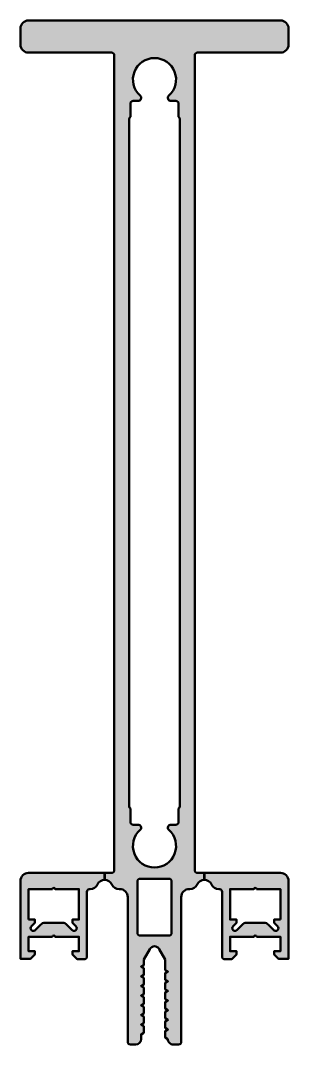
# Model space of a CAD drawing. Extents: x -25 to 25, y -16 to 175.
import ezdxf

# ---------------------------------------------------------------- set-up
doc = ezdxf.new("R2010")
doc.units = 0
doc.layers.add('0S-Alu contour', color=7, linetype='Continuous', lineweight=50)
doc.layers.add('0S-Alu hatch', color=252, linetype='Continuous', lineweight=25)

# ---------------------------------------------------------------- blocks, each defined once
blk = doc.blocks.new('322550__394AA46C_2E03_4658_AF45_9CD5DC2459D4_')
at = {"layer": '0S-Alu hatch'}
h = blk.add_hatch(color=256, dxfattribs=at)
edge = h.paths.add_edge_path()
edge.add_arc((-23.5002730475352, 173.6002181000924), 1.49978800260453, 89.99656398050932, 180.008098951672)
edge.add_line((-25.00006103515627, 173.6000060999999), (-25.00018310546875, 170.6000061))
edge.add_arc((-23.50027739215122, 170.5999728458788), 1.499905713686164, 179.99872970646, 270.0036017123771)
edge.add_line((-23.50018310546875, 169.1000671351561), (-8.000183105468793, 169.1000060999999))
edge.add_ellipse((-8.000189968804738, 168.5998771497747), major_axis=(-0.5001289502723678, 0), ratio=1, start_angle=180.0147727975797, end_angle=269.9992137224153, ccw=False)
edge.add_line((-7.500061035156253, 168.6000060999999), (-7.500183105468764, 16.60025024062494))
edge.add_ellipse((-7.999947500867862, 16.60001463602406), major_axis=(-0.4997644509347921, 0), ratio=1, start_angle=89.97298897562541, end_angle=180.0270110243827, ccw=False)
edge.add_line((-8.000183105468768, 16.10025024062496), (-9.29000019, 16.10025024062496))
edge.add_line((-9.29000019, 16.10025024062496), (-9.29000019, 14.80064695766243))
edge.add_ellipse((-9.271789790359552, 13.34552171663171), major_axis=(-1.455239185061951, 0), ratio=1, start_angle=204.5627121459279, end_angle=270.7169998486261, ccw=False)
edge.add_arc((-6.596293868335706, 14.60025024062496), 1.499999999999999, 205.6708816001818, 270.0000000000008)
edge.add_line((-6.596293868335685, 13.10025024062496), (-6.499941775359872, 13.10025024062496))
edge.add_ellipse((-6.499941775359872, 11.60024743010885), major_axis=(-1.500002810516111, 0), ratio=1, start_angle=180, end_angle=269.99999999999994, ccw=False)
edge.add_line((-4.99993896484376, 11.60024743010885), (-4.999938964843764, -15.39971924179688))
edge.add_arc((-4.499803049488633, -15.39964844070769), 0.5001359203665555, 180.0081110022904, 269.0754016689397)
edge.add_line((-4.507873535156244, -15.89971924179688), (-3.45416259765625, -15.89971924179689))
edge.add_arc((-3.49087996062947, -14.91018204769339), 0.9902181695252453, 272.1250188917675, 360.2522370813904)
edge.add_line((-2.500671386718773, -14.90582275742188), (-2.50067138671875, -14.00462996249857))
edge.add_line((-2.50067138671875, -14.00462996249857), (-2.0006103515625, -13.69873047226567))
edge.add_line((-2.0006103515625, -13.69873047226567), (-2.0006103515625, -12.4921264683594))
edge.add_line((-2.0006103515625, -12.4921264683594), (-2.500671386718764, -12.2031860386719))
edge.add_line((-2.500671386718764, -12.2031860386719), (-2.0006103515625, -11.9141235386719))
edge.add_line((-2.0006103515625, -11.9141235386719), (-2.0006103515625, -10.69210815781253))
edge.add_line((-2.0006103515625, -10.69210815781253), (-2.500671386718764, -10.40316772812503))
edge.add_line((-2.500671386718764, -10.40316772812503), (-2.0006103515625, -10.11410522812502))
edge.add_line((-2.0006103515625, -10.11410522812502), (-2.0006103515625, -8.891265872656277))
edge.add_line((-2.0006103515625, -8.891265872656277), (-2.500671386718764, -8.603179935156277))
edge.add_line((-2.500671386718764, -8.603179935156277), (-2.0006103515625, -8.314239505468779))
edge.add_line((-2.0006103515625, -8.314239505468779), (-2.0006103515625, -7.091247562109401))
edge.add_line((-2.0006103515625, -7.091247562109401), (-2.500671386718764, -6.803161624609405))
edge.add_line((-2.500671386718764, -6.803161624609405), (-2.0006103515625, -6.514221194921899))
edge.add_line((-2.0006103515625, -6.514221194921899), (-2.0006103515625, -5.291259769140651))
edge.add_line((-2.0006103515625, -5.291259769140651), (-2.500671386718764, -5.003173831640651))
edge.add_line((-2.500671386718764, -5.003173831640651), (-1.998229980468764, -4.712735347568886))
edge.add_line((-1.998229980468764, -4.712735347568886), (-1.998229980468764, -3.492612794070701))
edge.add_line((-1.998229980468764, -3.492612794070701), (-2.500671386718764, -3.203155521093774))
edge.add_line((-2.500671386718764, -3.203155521093774), (-1.998229980468764, -2.912839688408867))
edge.add_line((-1.998229980468764, -2.912839688408867), (-1.998229980468764, -1.692625001101944))
edge.add_line((-1.998229980468764, -1.692625001101944), (-2.50067138671875, -1.403167728125026))
edge.add_line((-2.50067138671875, -1.403167728125026), (-1.998229980468764, -1.11285189544013))
edge.add_line((-1.998229980468764, -1.11285189544013), (-1.998229980468764, -0.0538940464844107))
edge.add_line((-1.998229980468764, -0.0538940464844107), (-0.87432861328125, 1.892608639062473))
edge.add_ellipse((0.0020446777343751, 1.410807366318281), major_axis=(-1.000081302506691, 0), ratio=1, start_angle=208.8005511937551, end_angle=331.19944880624513, ccw=False)
edge.add_line((0.8784179687499996, 1.892608639062475), (1.999104130979858, -0.0538221823488065))
edge.add_line((1.999104130979858, -0.0538221823488065), (1.999755859375, -2.014221194921901))
edge.add_line((1.999755859375, -2.014221194921901), (2.49945068359375, -2.303161624609401))
edge.add_line((2.49945068359375, -2.303161624609401), (1.99945068359375, -2.591247562109401))
edge.add_line((1.99945068359375, -2.591247562109401), (1.999755859375, -3.81423950546878))
edge.add_line((1.999755859375, -3.81423950546878), (2.49945068359375, -4.103179935156276))
edge.add_line((2.49945068359375, -4.103179935156276), (1.99945068359375, -4.391265872656276))
edge.add_line((1.99945068359375, -4.391265872656276), (1.999755859375, -5.614105228125024))
edge.add_line((1.999755859375, -5.614105228125024), (2.49945068359375, -5.903167728125026))
edge.add_line((2.49945068359375, -5.903167728125026), (1.99945068359375, -6.191253665625024))
edge.add_line((1.99945068359375, -6.191253665625024), (1.999755859375, -7.414245608984415))
edge.add_line((1.999755859375, -7.414245608984415), (2.49945068359375, -7.703186038671901))
edge.add_line((2.49945068359375, -7.703186038671901), (1.99945068359375, -7.991271976171901))
edge.add_line((1.99945068359375, -7.991271976171901), (1.999755859375, -9.214233401953152))
edge.add_line((1.999755859375, -9.214233401953152), (2.49945068359375, -9.503173831640652))
edge.add_line((2.49945068359375, -9.503173831640652), (1.99945068359375, -9.791259769140652))
edge.add_line((1.99945068359375, -9.791259769140652), (1.999755859375, -11.0140991246094))
edge.add_line((1.999755859375, -11.0140991246094), (2.49945068359375, -11.3031616246094))
edge.add_line((2.49945068359375, -11.3031616246094), (1.99945068359375, -11.5921020542969))
edge.add_line((1.99945068359375, -11.5921020542969), (1.999755859375, -12.81411743515628))
edge.add_line((1.999755859375, -12.81411743515628), (2.49945068359375, -13.10317993515627))
edge.add_line((2.49945068359375, -13.10317993515627), (1.99945068359375, -13.39212036484378))
edge.add_line((1.99945068359375, -13.39212036484378), (1.999755859375, -14.59872436875002))
edge.add_line((1.999755859375, -14.59872436875002), (2.49954922139608, -14.88867194839193))
edge.add_arc((3.49945068359375, -14.90270996445314), 0.9999999999999971, 179.1956545073032, 270)
edge.add_line((3.49945068359375, -15.90270996445313), (4.5001220703125, -15.90270996445314))
edge.add_arc((4.500097327059506, -15.40268522120014), 0.500024743865195, 270.002835227628, 359.9971647726174)
edge.add_line((5.000122070312503, -15.40270996445313), (5.0001220703125, 11.60084855354917))
edge.add_ellipse((6.50007075499038, 11.60101264801956), major_axis=(-1.499948693653852, 0), ratio=1, start_angle=-89.99373183852788, end_angle=0.006268161500997849, ccw=False)
edge.add_line((6.499906660520024, 13.10096133269744), (6.596258752919254, 13.10097187362176))
edge.add_arc((6.596094652835972, 14.60097186464549), 1.500000000000005, 270.0062681614724, 334.3353865612905)
edge.add_ellipse((9.300598644241003, 13.30098313468337), major_axis=(-1.500718698246484, 0), ratio=1, start_angle=270.4046768913605, end_angle=334.31971308720927, ccw=False)
edge.add_line((9.28999924, 14.8016644012741), (9.28999924, 16.1000061))
edge.add_line((9.28999924, 16.1000061), (7.999938964843759, 16.1006469691406))
edge.add_ellipse((7.99969035232351, 16.60039835662036), major_axis=(-0.4997514493186841, 0), ratio=1, start_angle=-0.028503066375890285, end_angle=90.02850306637708, ccw=False)
edge.add_line((7.499938964843753, 16.6006469691406), (7.49981689453125, 168.6000671351562))
edge.add_ellipse((7.999542266517723, 168.6003417631697), major_axis=(-0.4997254474484615, 0), ratio=1, start_angle=-90.031487343668, end_angle=0.03148734366419603, ccw=False)
edge.add_line((7.999816894531255, 169.1000671351562), (23.49981689453125, 169.1000060999999))
edge.add_arc((23.49973675298375, 170.6001472812064), 1.500141183347175, 270.0030608935269, 359.9946077826107)
edge.add_line((24.99987792968751, 170.6000060999999), (24.99981689453125, 173.6000060999999))
edge.add_arc((23.49979345411464, 173.5999826595833), 1.500023440599774, 0.0008953431865292, 89.99910465602976)
edge.add_line((23.49981689453127, 175.1000060999999), (-23.50018310546879, 175.1000061))
edge = h.paths.add_edge_path()
edge.add_line((3.060242315596099, 160.1006469691406), (3.99993896484375, 160.1006469691406))
edge.add_ellipse((3.99993896484375, 159.6006469691406), major_axis=(-0.5, 0), ratio=1, start_angle=180, end_angle=270, ccw=False)
edge.add_line((4.49993896484375, 159.6006469691406), (4.49993896484375, 157.0999450648437))
edge.add_ellipse((4.199951171875028, 156.6999359098613), major_axis=(-0.4999999999999777, 0), ratio=1, start_angle=180, end_angle=233.1318508625761, ccw=False)
edge.add_line((4.699951171875006, 156.6999359098613), (4.699951171875, 28.50135802841987))
edge.add_ellipse((4.199951171874971, 28.50135802841987), major_axis=(-0.5000000000000214, 0), ratio=1, start_angle=126.86814913742711, end_angle=180, ccw=False)
edge.add_line((4.499938964843741, 28.10134887343746), (4.49993896484375, 25.6006469691406))
edge.add_ellipse((3.99993896484375, 25.6006469691406), major_axis=(-0.5, 0), ratio=1, start_angle=89.9999999999992, end_angle=180, ccw=False)
edge.add_line((3.999938964843742, 25.1006469691406), (3.060242315596099, 25.1006469691406))
edge.add_arc((3.060242315596099, 24.54028258323199), 0.5603643859086063, 90, 228.131741715838)
edge.add_ellipse((-0.0001220703125142, 21.1256469691406), major_axis=(-4.025000000000007, 0), ratio=1, start_angle=-48.13174171584029, end_angle=228.1317417158404, ccw=False)
edge.add_arc((-3.060486456221113, 24.54028258323198), 0.560364385908599, 311.8682582841604, 450)
edge.add_line((-3.060486456221113, 25.10064696914059), (-4.000183105468764, 25.1006469691406))
edge.add_ellipse((-4.000183105468778, 25.6006469691406), major_axis=(-0.5000000000000036, 0), ratio=1, start_angle=0, end_angle=90.00000000000159, ccw=False)
edge.add_line((-4.500183105468781, 25.6006469691406), (-4.500183105468778, 28.10134887343746))
edge.add_ellipse((-4.2001953125, 28.50135802841988), major_axis=(-0.5000000000000147, 0), ratio=1, start_angle=-1.550659843308381, end_angle=53.13185086257192, ccw=False)
edge.add_line((-4.700012207031242, 28.51488843643886), (-4.70001220703125, 156.6864055018424))
edge.add_ellipse((-4.2001953125, 156.6999359098613), major_axis=(-0.5000000000000279, 0), ratio=1, start_angle=-53.13185086257312, end_angle=1.550659843300025, ccw=False)
edge.add_line((-4.500183105468773, 157.0999450648437), (-4.500183105468778, 159.6006469691406))
edge.add_ellipse((-4.000183105468778, 159.6006469691406), major_axis=(-0.4999999999999858, 0), ratio=1, start_angle=269.99999999999756, end_angle=360, ccw=False)
edge.add_line((-4.000183105468757, 160.1006469691406), (-3.060486456221127, 160.1006469691406))
edge.add_arc((-3.060486456221113, 160.6610113550492), 0.5603643859085992, 269.9999999999986, 408.1317417158386)
edge.add_ellipse((-0.0001220703125, 164.0756469691406), major_axis=(-4.025000000000004, 0), ratio=1, start_angle=131.8682582841597, end_angle=48.131741715840406, ccw=False)
edge.add_arc((3.060242315596099, 160.6610113550492), 0.560364385908604, 131.8682582841604, 270)
edge = h.paths.add_edge_path()
edge.add_ellipse((-2.699759530382152, 14.51149658741339), major_axis=(-0.4997644509347859, 0), ratio=1, start_angle=-90.02701102437459, end_angle=0.0270110243826025, ccw=False)
edge.add_line((-2.699523925781246, 15.01126098281248), (2.700439453124996, 15.01126098281249))
edge.add_ellipse((2.700675057725874, 14.51149658741336), major_axis=(-0.499764450934816, 0), ratio=1, start_angle=179.9729889756309, end_angle=270.0270110243714, ccw=False)
edge.add_line((3.200439453125, 14.51126098281249), (3.200439453125003, 4.911010738671848))
edge.add_ellipse((2.700675057725902, 4.910775134070949), major_axis=(-0.4997644509347948, 0), ratio=1, start_angle=89.9729889756257, end_angle=180.0270110243827, ccw=False)
edge.add_line((2.700439453125, 4.411010738671848), (-2.699523925781246, 4.411010738671848))
edge.add_ellipse((-2.699759530382181, 4.910775134070917), major_axis=(-0.4997644509347627, 0), ratio=1, start_angle=-0.0270110243826025, end_angle=90.02701102437788, ccw=False)
edge.add_line((-3.19952392578125, 4.911010738671848), (-3.199523925781244, 14.51126098281249))
at = {"layer": '0S-Alu contour', "color": 7}
for points in [[(23.49981689453127, 175.1000060999999), (-23.5001831054688, 175.1000061)], [(-25.00006103515627, 173.6000060999999), (-25.00018310546875, 170.6000061)], [(24.99987792968751, 170.6000060999999), (24.99981689453125, 173.6000060999999)], [(-23.50018310546875, 169.1000671351561), (-8.000183105468793, 169.1000060999999)], [(-7.500061035156253, 168.6000060999999), (-7.500183105468764, 16.60025024062494)], [(7.499938964843753, 16.6006469691406), (7.49981689453125, 168.6000671351562)], [(7.999816894531255, 169.1000671351562), (23.49981689453125, 169.1000060999999)], [(-4.500183105468773, 157.0999450648437), (-4.500183105468778, 159.6006469691406)], [(-4.000183105468757, 160.1006469691406), (-3.060486456221127, 160.1006469691406)], [(3.060242315596099, 160.1006469691406), (3.99993896484375, 160.1006469691406)], [(4.49993896484375, 159.6006469691406), (4.49993896484375, 157.0999450648437)], [(-4.700012207031242, 28.51488843643886), (-4.70001220703125, 156.6864055018424)], [(4.699951171875006, 156.6999359098613), (4.699951171875, 28.50135802841987)], [(-4.500183105468781, 25.6006469691406), (-4.500183105468778, 28.10134887343746)], [(4.499938964843741, 28.10134887343746), (4.49993896484375, 25.6006469691406)], [(-3.060486456221113, 25.10064696914059), (-4.000183105468764, 25.1006469691406)], [(3.999938964843742, 25.1006469691406), (3.060242315596099, 25.1006469691406)], [(-8.000183105468768, 16.10025024062496), (-9.29000019, 16.10025024062496), (-9.29000019, 14.80064695766243)], [(9.28999924, 14.8016644012741), (9.28999924, 16.1000061), (7.999938964843759, 16.1006469691406)], [(-3.19952392578125, 4.911010738671848), (-3.199523925781244, 14.51126098281249)], [(-2.699523925781246, 15.01126098281248), (2.700439453124996, 15.01126098281249)], [(3.200439453125, 14.51126098281249), (3.200439453125003, 4.911010738671849)], [(-6.596293868335685, 13.10025024062496), (-6.499941775359872, 13.10025024062496)], [(-4.99993896484376, 11.60024743010885), (-4.999938964843764, -15.39971924179688)], [(5.000122070312503, -15.40270996445313), (5.0001220703125, 11.60084855354917)], [(6.499906660520024, 13.10096133269744), (6.596258752919254, 13.10097187362176)], [(2.700439453125, 4.411010738671848), (-2.699523925781246, 4.411010738671848)], [(-2.500671386718773, -14.90582275742188), (-2.50067138671875, -14.00462996249857), (-2.0006103515625, -13.69873047226567), (-2.0006103515625, -12.4921264683594), (-2.500671386718764, -12.2031860386719), (-2.0006103515625, -11.9141235386719), (-2.0006103515625, -10.69210815781253), (-2.500671386718764, -10.40316772812503), (-2.0006103515625, -10.11410522812502), (-2.0006103515625, -8.891265872656277), (-2.500671386718764, -8.603179935156277), (-2.0006103515625, -8.314239505468779), (-2.0006103515625, -7.091247562109401), (-2.500671386718764, -6.803161624609405), (-2.0006103515625, -6.514221194921899), (-2.0006103515625, -5.291259769140651), (-2.500671386718764, -5.003173831640651), (-1.998229980468764, -4.712735347568886), (-1.998229980468764, -3.492612794070701), (-2.500671386718764, -3.203155521093774), (-1.998229980468764, -2.912839688408867), (-1.998229980468764, -1.692625001101944), (-2.50067138671875, -1.403167728125026), (-1.998229980468764, -1.11285189544013), (-1.998229980468764, -0.0538940464844107), (-0.87432861328125, 1.892608639062473)], [(0.8784179687499996, 1.892608639062475), (1.999104130979858, -0.0538221823488065), (1.999755859375, -2.014221194921901), (2.49945068359375, -2.303161624609401), (1.99945068359375, -2.591247562109401), (1.999755859375, -3.81423950546878), (2.49945068359375, -4.103179935156276), (1.99945068359375, -4.391265872656276), (1.999755859375, -5.614105228125024), (2.49945068359375, -5.903167728125026), (1.99945068359375, -6.191253665625024), (1.999755859375, -7.414245608984415), (2.49945068359375, -7.703186038671901), (1.99945068359375, -7.991271976171901), (1.999755859375, -9.214233401953152), (2.49945068359375, -9.503173831640652), (1.99945068359375, -9.791259769140652), (1.999755859375, -11.0140991246094), (2.49945068359375, -11.3031616246094), (1.99945068359375, -11.5921020542969), (1.999755859375, -12.81411743515628), (2.49945068359375, -13.10317993515627), (1.99945068359375, -13.39212036484378), (1.999755859375, -14.59872436875002), (2.49954922139608, -14.88867194839193)], [(-4.507873535156244, -15.89971924179688), (-3.45416259765625, -15.89971924179689)], [(3.49945068359375, -15.90270996445313), (4.5001220703125, -15.90270996445314)]]:
    blk.add_lwpolyline(points, dxfattribs=at)
for centre, radius, start, end in [((-23.5002730475352, 173.6002181000924), 1.49978800260453, 89.99656398050932, 180.008098951672), ((23.49979345411464, 173.5999826595833), 1.500023440599774, 0.0008953431865292, 89.99910465602976), ((-23.50027739215122, 170.5999728458788), 1.499905713686164, 179.99872970646, 270.0036017123771), ((23.49973675298375, 170.6001472812064), 1.500141183347175, 270.0030608935269, 359.9946077826107), ((-3.060486456221113, 160.6610113550492), 0.5603643859085992, 269.9999999999986, 48.13174171583859), ((3.060242315596099, 160.6610113550492), 0.560364385908604, 131.8682582841604, 270), ((-3.060486456221113, 24.54028258323198), 0.560364385908599, 311.8682582841604, 90), ((3.060242315596099, 24.54028258323199), 0.5603643859086063, 90, 228.131741715838), ((-6.596293868335706, 14.60025024062496), 1.499999999999999, 205.6708816001818, 270.0000000000008), ((6.596094652835972, 14.60097186464549), 1.500000000000005, 270.0062681614724, 334.3353865612905), ((-3.49087996062947, -14.91018204769339), 0.9902181695252453, 272.1250188917675, 0.2522370813904168), ((3.49945068359375, -14.90270996445314), 0.9999999999999971, 179.1956545073032, 270), ((-4.499803049488633, -15.39964844070769), 0.5001359203665555, 180.0081110022904, 269.0754016689397), ((4.500097327059506, -15.40268522120014), 0.500024743865195, 270.002835227628, 359.9971647726174)]:
    blk.add_arc(centre, radius, start, end, dxfattribs=at)
at = {"layer": '0S-Alu contour', "color": 7, "extrusion": (0, 0, -1)}
for centre, radius, start, end in [((8.000189968804738, 168.5998771497747), 0.5001289502723678, 90.00078627758474, 179.9852272024203), ((0.0001220703125, 164.0756469691406), 4.025000000000004, 311.8682582841596, 228.1317417158404), ((-7.999542266517723, 168.6003417631697), 0.4997254474484615, 359.9685126563358, 90.03148734366805), ((4.000183105468778, 159.6006469691406), 0.4999999999999858, 0, 90.00000000000244), ((-3.99993896484375, 159.6006469691406), 0.5, 90, 180), ((4.2001953125, 156.6999359098613), 0.5000000000000279, 358.4493401567, 53.13185086257321), ((-4.199951171875028, 156.6999359098613), 0.4999999999999777, 126.8681491374239, 180), ((4.2001953125, 28.50135802841988), 0.5000000000000147, 306.8681491374282, 1.550659843308389), ((-4.199951171874971, 28.50135802841987), 0.5000000000000214, 180, 233.1318508625729), ((4.000183105468778, 25.6006469691406), 0.5000000000000036, 269.9999999999984, 0), ((-3.99993896484375, 25.6006469691406), 0.5, 180, 270.0000000000008), ((0.0001220703125142, 21.1256469691406), 4.025000000000007, 131.8682582841596, 48.1317417158403), ((7.999947500867862, 16.60001463602406), 0.4997644509347921, 179.9729889756173, 270.0270110243746), ((-7.99969035232351, 16.60039835662036), 0.4997514493186841, 269.9714969336229, 0.0285030663758236), ((9.271789790359552, 13.34552171663171), 1.455239185061952, 89.28300015137393, 155.4372878540721), ((2.699759530382152, 14.51149658741339), 0.4997644509347859, 359.9729889756174, 90.02701102437469), ((-2.700675057725874, 14.51149658741336), 0.499764450934816, 89.9729889756286, 180.0270110243691), ((-9.300598644241003, 13.30098313468337), 1.500718698246484, 25.68028691279076, 89.59532310863952), ((6.499941775359872, 11.60024743010885), 1.500002810516111, 90.00000000000006, 180), ((-6.50007075499038, 11.60101264801956), 1.499948693653852, 359.993731838499, 89.99373183852798), ((2.699759530382181, 4.910775134070917), 0.4997644509347628, 269.9729889756221, 0.0270110243826359), ((-2.700675057725902, 4.910775134070949), 0.4997644509347948, 179.9729889756173, 270.0270110243743), ((-0.0020446777343751, 1.410807366318281), 1.000081302506691, 28.80055119375489, 151.1994488062449)]:
    blk.add_arc(centre, radius, start, end, dxfattribs=at)
blk = doc.blocks.new('322550__33B5E440_79B5_4FB2_BD40_39AE8E176163_')
at = {"layer": '0S-Alu hatch'}
h = blk.add_hatch(color=256, dxfattribs=at)
edge = h.paths.add_edge_path()
edge.add_arc((-23.50121257756843, 14.6010965740589), 1.499153872263945, 89.96998561528152, 180.0323458033917)
edge.add_line((-25.0003662109375, 14.60025024062494), (-25.0003662109375, 0.1005248988280982))
edge.add_line((-25.0003662109375, 0.1005248988280982), (-23.1165771484375, 0.0853271449218483))
edge.add_line((-23.1165771484375, 0.0853271449218483), (-22.3013916015625, 0.9015502894530982))
edge.add_line((-22.3013916015625, 0.9015502894530982), (-22.3013916015625, 1.500579830468723))
edge.add_line((-22.3013916015625, 1.500579830468723), (-23.50042724609377, 1.500579830468723))
edge.add_line((-23.50042724609377, 1.500579830468723), (-23.50042724609377, 4.200531002343723))
edge.add_line((-23.50042724609377, 4.200531002343723), (-19.05047607421876, 4.200531002343723))
edge.add_ellipse((-18.80145263671876, 4.145517270644211), major_axis=(-0.2550278084833539, 0), ratio=1, start_angle=192.4575720250161, end_angle=347.5424279749839, ccw=False)
edge.add_line((-18.55242919921876, 4.200531002343723), (-14.1004638671875, 4.200531002343723))
edge.add_line((-14.1004638671875, 4.200531002343723), (-14.1004638671875, 1.499542232812473))
edge.add_line((-14.1004638671875, 1.499542232812473), (-15.29937744140625, 1.499542232812476))
edge.add_line((-15.29937744140625, 1.499542232812476), (-15.29937744140625, 0.900512691796834))
edge.add_line((-15.29937744140625, 0.900512691796834), (-14.4151611328125, 0.0151519740233965))
edge.add_line((-14.4151611328125, 0.0151519740233965), (-13.1053466796875, 0.0045776332030982))
edge.add_arc((-13.10147225344454, 0.5046555027913051), 0.5000928782042315, 269.5561014719398, 359.9840856447776)
edge.add_line((-12.60137939453125, 0.5045165980468495), (-12.60144042954133, 12.60025178929532))
edge.add_ellipse((-12.101443240125, 12.60025305120704), major_axis=(-0.4999971894179138, 0), ratio=1, start_angle=-89.99999999999972, end_angle=0.00014460566660545737, ccw=False)
edge.add_line((-12.10144324012501, 13.10025024062496), (-12.00407764239584, 13.10025024062496))
edge.add_arc((-12.00407764239587, 14.60025024062496), 1.499999999999992, 270.0000000000011, 334.3291183998181)
edge.add_ellipse((-9.307079426947395, 13.31161047021878), major_axis=(-1.489053315544572, 0), ratio=1, start_angle=269.72760416098345, end_angle=334.59442616396075, ccw=False)
edge.add_line((-9.30000019, 14.80064695766243), (-9.30000019, 16.10025024062496))
edge.add_line((-9.30000019, 16.10025024062496), (-23.50042724609377, 16.10025024062496))
edge = h.paths.add_edge_path()
edge.add_line((-23.5006103515625, 7.400543209374959), (-23.5006103515625, 13.10028075820308))
edge.add_line((-23.5006103515625, 13.10028075820308), (-19.04833984375, 13.10028075820308))
edge.add_ellipse((-18.79934692382812, 13.0452662618645), major_axis=(-0.2549981744613262, 0), ratio=1, start_angle=192.4592189612088, end_angle=347.54078103879084, ccw=False)
edge.add_line((-18.55035400390625, 13.10028075820308), (-14.100341796875, 13.10028075820308))
edge.add_line((-14.100341796875, 13.10028075820308), (-14.100341796875, 7.400543209374959))
edge.add_line((-14.100341796875, 7.400543209374959), (-15.3001708984375, 7.400543209374959))
edge.add_line((-15.3001708984375, 7.400543209374959), (-15.3001708984375, 6.802307125390598))
edge.add_line((-15.3001708984375, 6.802307125390598), (-14.64788818359376, 6.149230953515584))
edge.add_ellipse((-15.00164794921873, 5.795654293359319), major_axis=(-0.5001624000085304, 0), ratio=1, start_angle=45.014831938446775, end_angle=224.9851680615532, ccw=False)
edge.add_line((-15.355224609375, 5.441894527734348), (-16.40740966796876, 6.494293209374973))
edge.add_arc((-17.1261068329246, 5.804094984552097), 0.9964432770931907, 43.84118696696952, 90.0872670077479)
edge.add_line((-17.12762451171876, 6.800537105859348), (-20.47259521484376, 6.800537105859346))
edge.add_arc((-20.47397535655218, 5.803964695694055), 0.9965733658360488, 89.9206517823879, 136.0460366219609)
edge.add_line((-21.19140625, 6.495666500390598), (-22.24786376953126, 5.439270016015583))
edge.add_ellipse((-22.6014023195948, 5.792945821420797), major_axis=(-0.5000760759225126, 0), ratio=1, start_angle=-44.98888010172192, end_angle=134.9888801017202, ccw=False)
edge.add_line((-22.955078125, 6.146484371484348), (-22.30084228515625, 6.801544185937473))
edge.add_line((-22.30084228515625, 6.801544185937473), (-22.30084228515625, 7.400543209374959))
edge.add_line((-22.30084228515625, 7.400543209374959), (-23.5006103515625, 7.400543209374959))
at = {"layer": '0S-Alu contour', "color": 7}
for points in [[(-9.30000019, 14.80064695766243), (-9.30000019, 16.10025024062496), (-23.50042724609377, 16.10025024062496)], [(-25.0003662109375, 14.60025024062494), (-25.0003662109375, 0.1005248988280982), (-23.1165771484375, 0.0853271449218483), (-22.3013916015625, 0.9015502894530982), (-22.3013916015625, 1.500579830468723), (-23.50042724609377, 1.500579830468723), (-23.50042724609377, 4.200531002343723), (-19.05047607421876, 4.200531002343723)], [(-23.5006103515625, 7.400543209374959), (-23.5006103515625, 13.10028075820308), (-19.04833984375, 13.10028075820308)], [(-18.55035400390625, 13.10028075820308), (-14.100341796875, 13.10028075820308), (-14.100341796875, 7.400543209374959), (-15.3001708984375, 7.400543209374959), (-15.3001708984375, 6.802307125390598), (-14.64788818359376, 6.149230953515584)], [(-12.60137939453125, 0.5045165980468495), (-12.60144042954133, 12.60025178929532)], [(-12.10144324012501, 13.10025024062496), (-12.00407764239584, 13.10025024062496)], [(-22.955078125, 6.146484371484348), (-22.30084228515625, 6.801544185937473), (-22.30084228515625, 7.400543209374959), (-23.5006103515625, 7.400543209374959)], [(-21.19140625, 6.495666500390598), (-22.24786376953126, 5.439270016015583)], [(-17.12762451171876, 6.800537105859348), (-20.47259521484376, 6.800537105859346)], [(-15.355224609375, 5.441894527734348), (-16.40740966796876, 6.494293209374973)], [(-18.55242919921876, 4.200531002343723), (-14.1004638671875, 4.200531002343723), (-14.1004638671875, 1.499542232812473), (-15.29937744140625, 1.499542232812476), (-15.29937744140625, 0.900512691796834), (-14.4151611328125, 0.0151519740233965), (-13.1053466796875, 0.0045776332030982)]]:
    blk.add_lwpolyline(points, dxfattribs=at)
for centre, radius, start, end in [((-23.50121257756843, 14.6010965740589), 1.499153872263945, 89.96998561528152, 180.0323458033917), ((-12.00407764239587, 14.60025024062496), 1.499999999999992, 270.0000000000011, 334.3291183998181), ((-20.47397535655218, 5.803964695694055), 0.9965733658360488, 89.9206517823879, 136.0460366219609), ((-17.1261068329246, 5.804094984552097), 0.9964432770931907, 43.84118696696952, 90.0872670077479), ((-13.10147225344454, 0.5046555027913051), 0.5000928782042315, 269.5561014719398, 359.9840856447776)]:
    blk.add_arc(centre, radius, start, end, dxfattribs=at)
at = {"layer": '0S-Alu contour', "color": 7, "extrusion": (0, 0, -1)}
for centre, radius, start, end in [((9.307079426947395, 13.31161047021878), 1.489053315544572, 25.40557383603923, 90.27239583901655), ((18.79934692382812, 13.0452662618645), 0.2549981744613262, 12.45921896120915, 167.5407810387912), ((12.101443240125, 12.60025305120704), 0.4999971894179138, 359.9998553943334, 89.9999999999998), ((22.6014023195948, 5.792945821420797), 0.5000760759225126, 225.0111198982798, 44.98888010172199), ((15.00164794921873, 5.795654293359319), 0.5001624000085304, 135.0148319384468, 314.9851680615532), ((18.80145263671876, 4.145517270644211), 0.2550278084833539, 12.45757202501606, 167.5424279749839)]:
    blk.add_arc(centre, radius, start, end, dxfattribs=at)
blk = doc.blocks.new('322550__554940B4_E53F_4E2A_B6AD_DF4A2D61E8D0_')
at = {"layer": '0S-Alu hatch'}
h = blk.add_hatch(color=256, dxfattribs=at)
edge = h.paths.add_edge_path()
edge.add_ellipse((23.50048458289178, 14.60137569265739), major_axis=(-1.499271453581893, 0), ratio=1, start_angle=179.9721512848865, end_angle=270.02784871511324, ccw=False)
edge.add_line((24.99975585937499, 14.6006469691406), (24.99981689453125, 0.1009216273437232))
edge.add_line((24.99981689453125, 0.1009216273437232), (23.11541748046875, 0.0857238734374733))
edge.add_line((23.11541748046875, 0.0857238734374733), (22.30078125, 0.9014280591113639))
edge.add_line((22.30078125, 0.9014280591113639), (22.30078125, 1.500976558984348))
edge.add_line((22.30078125, 1.500976558984348), (23.499755859375, 1.500976558984348))
edge.add_line((23.499755859375, 1.500976558984348), (23.499755859375, 4.200927730859348))
edge.add_line((23.499755859375, 4.200927730859348), (19.04974365234375, 4.200927730859348))
edge.add_arc((18.80075073242187, 4.145952143804329), 0.2549897828213225, 12.45068200574049, 167.5493179942595)
edge.add_line((18.5517578125, 4.200927730859348), (14.09979248046875, 4.200927730859348))
edge.add_line((14.09979248046875, 4.200927730859348), (14.09979248046875, 1.499938961328098))
edge.add_line((14.09979248046875, 1.499938961328098), (15.29876708984375, 1.499938961328098))
edge.add_line((15.29876708984375, 1.499938961328098), (15.29876708984375, 0.9006349201005185))
edge.add_line((15.29876708984375, 0.9006349201005185), (14.41482814295804, 0.0155519230143639))
edge.add_line((14.41482814295804, 0.0155519230143639), (13.10479736328122, 0.0049896205077857))
edge.add_ellipse((13.10089712710327, 0.5050414758726697), major_axis=(-0.5000670653983389, 0), ratio=1, start_angle=0.014682859988624841, end_angle=90.44687873536981, ccw=False)
edge.add_line((12.60083007812498, 0.5049133265624696), (12.60076903452065, 12.60232118275957))
edge.add_arc((12.10146271590403, 12.60226781878836), 0.4993063214682924, 0.006123556241296, 90.00626816147228)
edge.add_line((12.10140809176474, 13.10157413726871), (12.00404249461823, 13.10156348546692))
edge.add_ellipse((12.00387839453499, 14.60156347649064), major_axis=(-1.500000000000006, 0), ratio=1, start_angle=25.67714976165462, end_angle=90.00626816147093, ccw=False)
edge.add_arc((9.312213347673367, 13.32088502493486), 1.480829749099437, 25.20950517174892, 90.47258961123671)
edge.add_line((9.29999924, 14.80166440127411), (9.29999924, 16.1000061))
edge.add_line((9.29999924, 16.1000061), (23.49975585937498, 16.1006469691406))
edge = h.paths.add_edge_path()
edge.add_line((23.5, 7.400939937890598), (23.5, 13.10067748671872))
edge.add_line((23.5, 13.10067748671872), (19.0477294921875, 13.10067748671872))
edge.add_arc((18.79873657226562, 13.04566299038012), 0.2549981744613301, 12.45921896121311, 167.5407810387866)
edge.add_line((18.54974365234375, 13.10067748671872), (14.0997314453125, 13.10067748671872))
edge.add_line((14.0997314453125, 13.10067748671872), (14.0997314453125, 7.400939937890598))
edge.add_line((14.0997314453125, 7.400939937890598), (15.299560546875, 7.400939937890598))
edge.add_line((15.299560546875, 7.400939937890598), (15.299560546875, 6.802703853906223))
edge.add_line((15.299560546875, 6.802703853906223), (14.64727783203124, 6.14962768203122))
edge.add_arc((15.0009231279283, 5.796050992242584), 0.5000814642355877, 135.0055581423214, 314.9932056627758)
edge.add_line((15.3544921875, 5.442398067773414), (16.40679931640624, 6.494689937890599))
edge.add_ellipse((17.12577310615529, 5.803841155507214), major_axis=(-0.9970934512204557, 0), ratio=1, start_angle=269.928685546299, end_angle=316.14286047898304, ccw=False)
edge.add_line((17.12701416015625, 6.800933834374973), (20.47198486328126, 6.800933834374973))
edge.add_ellipse((20.47353911475875, 5.804771932868398), major_axis=(-0.9961631140083689, 0), ratio=1, start_angle=223.9439165108109, end_angle=270.0893950848419, ccw=False)
edge.add_line((21.1907958984375, 6.496063228906223), (22.24713134765625, 5.439559933007791))
edge.add_arc((22.6006774902344, 5.793342589449739), 0.5001570182762753, 225.0191583400895, 404.9796056516799)
edge.add_line((22.9544677734375, 6.146881099999973), (22.30023193359375, 6.801940914453098))
edge.add_line((22.30023193359375, 6.801940914453098), (22.30023193359375, 7.400939937890598))
edge.add_line((22.30023193359375, 7.400939937890598), (23.5, 7.400939937890598))
at = {"layer": '0S-Alu contour', "color": 7}
for points in [[(9.29999924, 14.80166440127411), (9.29999924, 16.1000061), (23.49975585937498, 16.1006469691406)], [(24.99975585937499, 14.6006469691406), (24.99981689453125, 0.1009216273437232), (23.11541748046875, 0.0857238734374733), (22.30078125, 0.9014280591113639), (22.30078125, 1.500976558984348), (23.499755859375, 1.500976558984348), (23.499755859375, 4.200927730859348), (19.04974365234375, 4.200927730859348)], [(12.10140809176474, 13.10157413726871), (12.00404249461823, 13.10156348546692)], [(12.60083007812498, 0.5049133265624696), (12.60076903452065, 12.60232118275957)], [(18.54974365234375, 13.10067748671872), (14.0997314453125, 13.10067748671872), (14.0997314453125, 7.400939937890598), (15.299560546875, 7.400939937890598), (15.299560546875, 6.802703853906223), (14.64727783203124, 6.14962768203122)], [(23.5, 7.400939937890598), (23.5, 13.10067748671872), (19.0477294921875, 13.10067748671872)], [(15.3544921875, 5.442398067773414), (16.40679931640624, 6.494689937890599)], [(17.12701416015625, 6.800933834374973), (20.47198486328126, 6.800933834374973)], [(21.1907958984375, 6.496063228906223), (22.24713134765625, 5.439559933007791)], [(22.9544677734375, 6.146881099999973), (22.30023193359375, 6.801940914453098), (22.30023193359375, 7.400939937890598), (23.5, 7.400939937890598)], [(18.5517578125, 4.200927730859348), (14.09979248046875, 4.200927730859348), (14.09979248046875, 1.499938961328098), (15.29876708984375, 1.499938961328098), (15.29876708984375, 0.9006349201005185), (14.41482814295804, 0.0155519230143639), (13.10479736328122, 0.0049896205077857)]]:
    blk.add_lwpolyline(points, dxfattribs=at)
at = {"layer": '0S-Alu contour', "color": 7, "extrusion": (0, 0, -1)}
for centre, radius, start, end in [((-23.50048458289178, 14.60137569265739), 1.499271453581893, 89.97215128488676, 180.0278487151136), ((-12.00387839453499, 14.60156347649064), 1.500000000000006, 269.9937318385291, 334.3228502383454), ((-17.12577310615529, 5.803841155507214), 0.9970934512204557, 43.85713952101693, 90.07131445370099), ((-20.47353911475875, 5.804771932868398), 0.9961631140083689, 89.91060491515812, 136.0560834891891), ((-13.10089712710327, 0.5050414758726697), 0.5000670653983389, 269.5531212646302, 359.9853171400114)]:
    blk.add_arc(centre, radius, start, end, dxfattribs=at)
at = {"layer": '0S-Alu contour', "color": 7}
for centre, radius, start, end in [((9.312213347673367, 13.32088502493486), 1.480829749099437, 25.20950517174892, 90.47258961123671), ((12.10146271590403, 12.60226781878836), 0.4993063214682924, 0.006123556241296, 90.00626816147228), ((18.79873657226562, 13.04566299038012), 0.2549981744613301, 12.45921896121311, 167.5407810387866), ((15.0009231279283, 5.796050992242584), 0.5000814642355877, 135.0055581423214, 314.9932056627758), ((22.6006774902344, 5.793342589449739), 0.5001570182762753, 225.0191583400895, 44.97960565167992), ((18.80075073242187, 4.145952143804329), 0.2549897828213225, 12.45068200574049, 167.5493179942595)]:
    blk.add_arc(centre, radius, start, end, dxfattribs=at)
blk = doc.blocks.new('322550__DB35E2B9_AE71_47A5_BFFD_EF9A06758D15_')
at = {"layer": '0S-Alu contour', "color": 7}
for name in ['322550__394AA46C_2E03_4658_AF45_9CD5DC2459D4_', '322550__33B5E440_79B5_4FB2_BD40_39AE8E176163_', '322550__554940B4_E53F_4E2A_B6AD_DF4A2D61E8D0_']:
    blk.add_blockref(name, (0, 0), dxfattribs=at)

msp = doc.modelspace()

# ---------------------------------------------------------------- block references
at = {"layer": '0S-Alu contour', "color": 7}
msp.add_blockref('322550__DB35E2B9_AE71_47A5_BFFD_EF9A06758D15_', (0, 0), dxfattribs=at)

doc.saveas('drawing.dxf')
